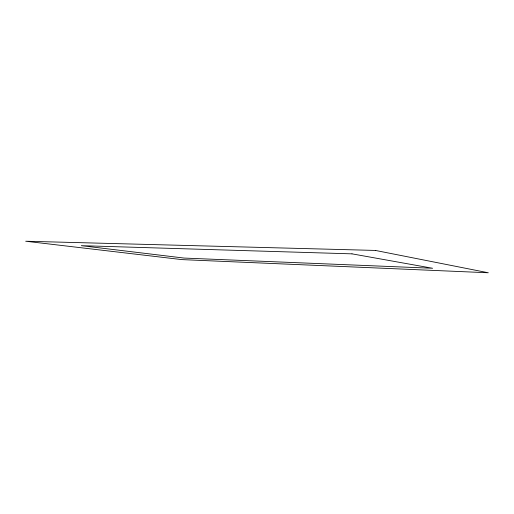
<?xml version="1.0" encoding="UTF-8"?>
<svg xmlns="http://www.w3.org/2000/svg" width="514" height="514" viewBox="0 0 514 514"><rect width="100%" height="100%" fill="white"/><g stroke="black" fill="none" stroke-linecap="round" stroke-linejoin="round"><path stroke-width="0.77" d="M375.419 250.434L25.7 241.233L181.885 259.609L488.3 272.767L375.419 250.434M351.981 253.852L81.347 245.673L183.999 258.06L432.589 268.263L351.981 253.852"/></g></svg>
